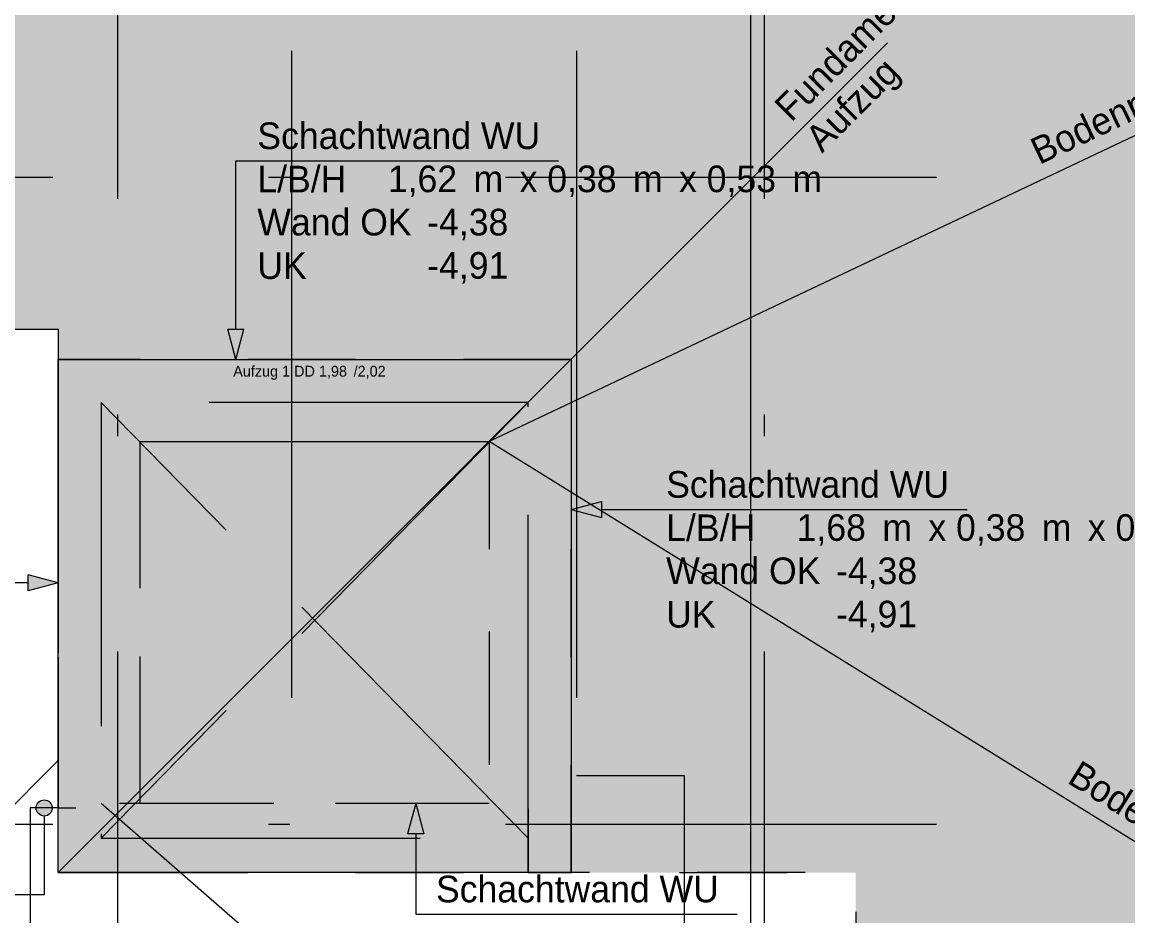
# Model space of a CAD drawing. Header units: metres. Extents: x -14 to 456, y -38 to 65.
# Drawn here: x 8.56 to 13.69, y -6.43 to -2.28 of the extents above; entities that cross this region are included whole.
import ezdxf

# ---------------------------------------------------------------- set-up
doc = ezdxf.new("R2010")
doc.units = ezdxf.units.M
doc.header["$MEASUREMENT"] = 0
for name, pattern in [('Achse', [0.004, 0.002, -0.001, 0, -0.001]), ('Schnittlinie', [0.006, 0.003, -0.0015, 0, -0.0015]), ('Strichlinie eng', [0.002, 0.0015, -0.0005]), ('Untersicht', [0.001, 0.0005, -0.0005])]:
    doc.linetypes.add(name, pattern=pattern)
for name, color, linetype in [('-2._Grundriss Schickerschacht PP_3_000 Achsraster', 7, 'Continuous'), ('-2._Grundriss Schickerschacht PP_3_120 Wand Innen tragend', 7, 'Continuous'), ('-2._Grundriss Schickerschacht PP_3_260 Fundament', 7, 'Continuous'), ('-2._Grundriss Schickerschacht PP_3_270 Deckendurchbruchsymbol', 7, 'Continuous'), ('-2._Grundriss Schickerschacht PP_3_851 Marker Schnitt', 7, 'Continuous'), ('-2._Grundriss Schickerschacht PP_3_Kataster Grundstücke_Grundstück_Eigentümer', 7, 'Continuous')]:
    doc.layers.add(name, color=color, linetype=linetype)
doc.styles.add('ERSTELLTER_STIL_6', font='')
doc.styles.get('ERSTELLTER_STIL_6').set_extended_font_data('Eurostile')

msp = doc.modelspace()

# ---------------------------------------------------------------- hatches: boundary and pattern name
at = {"layer": '-2._Grundriss Schickerschacht PP_3_260 Fundament', "linetype": 'Continuous', "lineweight": 0, "true_color": 0x060c00}
h = msp.add_hatch(color=98, dxfattribs=at)
h.paths.add_polyline_path([(0.6022, -0.6), (0.6319, -8.705), (5.625, -8.705), (5.625, -3.705), (8.725, -3.705), (8.725, -5.925), (8.925, -5.925), (8.925, -5.905), (9.105, -5.905), (9.105, -4.225), (10.725, -4.225), (10.725, -5.905), (10.905, -5.905), (10.905, -6.225), (12.425, -6.225), (12.425, -9.355), (15.32, -9.355), (15.32, -8.955), (18.3552, -8.955), (18.383, -0.6)])
h.paths.add_polyline_path([(1.4029, -0.8), (1.4029, -1.4), (0.8029, -1.4), (0.8029, -0.8)], flags=0)
h.paths.add_polyline_path([(17.5774, -2.893), (17.5774, -2.293), (18.1774, -2.293), (18.1774, -2.893)], flags=0)
at = {"layer": '-2._Grundriss Schickerschacht PP_3_260 Fundament', "linetype": 'Continuous', "lineweight": 0, "true_color": 0x0f1f00}
msp.add_hatch(color=88, dxfattribs=at).paths.add_polyline_path([(8.725, -3.845), (8.725, -6.225), (11.105, -6.225), (11.105, -3.845)])
at = {"layer": '-2._Grundriss Schickerschacht PP_3_Kataster Grundstücke_Grundstück_Eigentümer', "linetype": 'Continuous', "lineweight": 0, "true_color": 0x000000}
for points in [[(9.5489, -3.845), (9.5864, -3.705), (9.5114, -3.705)], [(11.105, -4.5408), (11.245, -4.5783), (11.245, -4.5033)], [(8.725, -4.8813), (8.585, -4.8438), (8.585, -4.9188)], [(8.6225, -5.925), (8.6254, -5.9394), (8.6335, -5.9515), (8.6456, -5.9596), (8.66, -5.9625), (8.6744, -5.9596), (8.6865, -5.9515), (8.6946, -5.9394), (8.6975, -5.925), (8.6946, -5.9106), (8.6865, -5.8985), (8.6744, -5.8904), (8.66, -5.8875), (8.6456, -5.8904), (8.6335, -5.8985), (8.6254, -5.9106)], [(10.3838, -5.905), (10.3463, -6.045), (10.4213, -6.045)]]:
    msp.add_hatch(color=18, dxfattribs=at).paths.add_polyline_path(points)

# ---------------------------------------------------------------- linework, layer by layer
at = {"layer": '-2._Grundriss Schickerschacht PP_3_000 Achsraster', "color": 5, "linetype": 'Achse', "lineweight": 0, "ltscale": 1000}
for p, q in [((9, 3), (9, -36)), ((12, 3), (12, -36)), ((-1.5, -3), (21, -3)), ((-1.5, -6), (21, -6))]:
    msp.add_line(p, q, dxfattribs=at)
at = {"layer": '-2._Grundriss Schickerschacht PP_3_120 Wand Innen tragend', "color": 8, "linetype": 'Untersicht', "lineweight": 13, "ltscale": 1000, "flags": 128}
for points in [[(8.725, -3.845), (8.725, -4.225)], [(11.105, -3.845), (8.725, -3.845)], [(11.105, -3.845), (11.105, -4.225)], [(8.725, -4.225), (8.725, -6.225)], [(9.105, -4.225), (10.725, -4.225)], [(9.105, -5.905), (9.105, -4.225)], [(10.725, -4.225), (10.725, -5.905)], [(11.105, -6.225), (11.105, -4.225)], [(10.725, -5.905), (9.105, -5.905)], [(8.725, -6.225), (9.105, -6.225)], [(9.105, -6.225), (10.725, -6.225)], [(11.105, -6.225), (10.725, -6.225)]]:
    msp.add_lwpolyline(points, dxfattribs=at)
at = {"layer": '-2._Grundriss Schickerschacht PP_3_260 Fundament', "color": 7, "linetype": 'Untersicht', "lineweight": 13, "ltscale": 1000, "true_color": 0xf4f4f4, "flags": 128}
for points in [[(0.6022, -0.6), (0.6319, -8.705), (5.625, -8.705), (5.625, -3.705), (8.725, -3.705), (8.725, -5.925), (8.925, -5.925), (8.925, -5.905), (9.105, -5.905), (9.105, -4.225), (10.725, -4.225), (10.725, -5.905), (10.905, -5.905), (10.905, -6.225), (12.425, -6.225), (12.425, -9.355), (15.32, -9.355), (15.32, -8.955), (18.3552, -8.955), (18.383, -0.6)], [(10.39, -8.955), (12.425, -8.955), (12.425, -6.225), (10.905, -6.225), (10.905, -5.905), (8.925, -5.905), (8.925, -5.925), (8.595, -5.925), (8.595, -7.555), (10.39, -7.555)]]:
    msp.add_lwpolyline(points, close=True, dxfattribs=at)
at = {"layer": '-2._Grundriss Schickerschacht PP_3_260 Fundament', "color": 8, "linetype": 'Untersicht', "lineweight": 13, "ltscale": 1000, "flags": 128}
for points in [[(5.225, -3.705), (8.725, -3.705)], [(8.725, -3.705), (8.725, -5.705)], [(5.225, -9.205), (8.725, -5.705)], [(8.725, -5.705), (5.225, -9.205)], [(8.725, -5.705), (8.725, -5.925)], [(8.595, -5.925), (8.595, -7.555)], [(8.725, -5.925), (8.595, -5.925)]]:
    msp.add_lwpolyline(points, dxfattribs=at)
at = {"layer": '-2._Grundriss Schickerschacht PP_3_260 Fundament', "color": 7, "linetype": 'Continuous', "lineweight": 13, "ltscale": 1000, "true_color": 0xf4f4f4, "flags": 128}
msp.add_lwpolyline([(8.725, -3.845), (11.105, -3.845), (11.105, -6.225), (8.725, -6.225)], close=True, dxfattribs=at)
at = {"layer": '-2._Grundriss Schickerschacht PP_3_270 Deckendurchbruchsymbol', "color": 7, "linetype": 'Strichlinie eng', "lineweight": 13, "ltscale": 1000}
for p, q in [((10.905, -4.045), (8.925, -6.065)), ((10.905, -6.065), (8.925, -4.045))]:
    msp.add_line(p, q, dxfattribs=at)
at = {"layer": '-2._Grundriss Schickerschacht PP_3_270 Deckendurchbruchsymbol', "color": 7, "linetype": 'Strichlinie eng', "lineweight": 13, "ltscale": 1000, "flags": 128}
msp.add_lwpolyline([(8.925, -4.045), (8.925, -6.065), (10.905, -6.065), (10.905, -4.045)], close=True, dxfattribs=at)
at = {"layer": '-2._Grundriss Schickerschacht PP_3_851 Marker Schnitt', "color": 7, "linetype": 'Schnittlinie', "lineweight": 13, "ltscale": 1000}
for p, q in [((9.8079, 3.6863), (9.8079, -11.7)), ((11.13, 3.6863), (11.13, -5.7741)), ((11.13, -5.7741), (11.63, -5.7741)), ((11.63, -5.7741), (11.63, -35.645))]:
    msp.add_line(p, q, dxfattribs=at)
at = {"layer": '-2._Grundriss Schickerschacht PP_3_Kataster Grundstücke_Grundstück_Eigentümer', "color": 76, "linetype": 'Continuous', "lineweight": 13, "ltscale": 1000, "true_color": 0x3f7f02}
msp.add_line((11.9384, -31.3281), (11.9384, 0), dxfattribs=at)
at = {"layer": '-2._Grundriss Schickerschacht PP_3_Kataster Grundstücke_Grundstück_Eigentümer', "color": 7, "linetype": 'Continuous', "lineweight": 13, "ltscale": 1000}
for p, q in [((18.383, -0.6), (10.725, -4.225)), ((12.5733, -2.3767), (8.725, -6.225)), ((9.5489, -3.705), (9.5489, -2.9236)), ((9.5489, -2.9236), (9.6489, -2.9236)), ((9.6489, -2.9236), (11.0457, -2.9236)), ((9.5114, -3.705), (9.5864, -3.705)), ((9.5489, -3.845), (9.5114, -3.705)), ((9.5489, -3.845), (9.5864, -3.705)), ((18.3552, -8.955), (10.725, -4.225)), ((11.105, -4.5408), (11.245, -4.5033)), ((11.245, -4.5033), (11.245, -4.5783)), ((11.105, -4.5408), (11.245, -4.5783)), ((11.245, -4.5408), (11.4418, -4.5408)), ((11.4418, -4.5408), (11.5457, -4.5408)), ((11.5457, -4.5408), (12.9425, -4.5408)), ((8.585, -4.9188), (8.585, -4.8438)), ((8.725, -4.8813), (8.585, -4.8438)), ((8.585, -4.8813), (7.4413, -4.8813)), ((8.725, -4.8813), (8.585, -4.9188)), ((12.425, -8.955), (8.925, -5.905)), ((10.3838, -5.905), (10.3463, -6.045)), ((10.3838, -5.905), (10.4213, -6.045)), ((8.66, -5.9625), (8.66, -6.3273)), ((10.4213, -6.045), (10.3463, -6.045)), ((10.3838, -6.045), (10.3838, -6.4173)), ((8.56, -6.3273), (6.503, -6.3273)), ((8.66, -6.3273), (8.56, -6.3273)), ((10.3838, -6.4173), (10.4777, -6.4173)), ((10.4777, -6.4173), (11.8745, -6.4173))]:
    msp.add_line(p, q, dxfattribs=at)
msp.add_circle((8.66, -5.925), 0.0375, dxfattribs=at)

# ---------------------------------------------------------------- texts
at = {"layer": '-2._Grundriss Schickerschacht PP_3_270 Deckendurchbruchsymbol', "color": 1, "linetype": 'Continuous', "lineweight": 0, "insert": (9.9029, -3.9395), "char_height": 0.05, "attachment_point": 8, "style": 'ERSTELLTER_STIL_6'}
msp.add_mtext('\\A1;{\\pqc;\\pt0;\\fEurostile|b0|i0|c0|p0;\\W1.000000;Aufzug 1 DD 1,98\\fEurostile|b0|i0|c0|p0;\\W1.000000;\\A1{\\H.66x;\\S^  ;}\\fEurostile|b0|i0|c0|p0;\\W1.000000; /2,02\\fEurostile|b0|i0|c0|p0;\\W1.000000;\\A1{\\H.66x;\\S^  ;}\\fEurostile|b0|i0|c0|p0;\\W1.000000;\\fEurostile|b0|i0|c0|p0;\\W1.000000;\\A1{\\H.66x;\\S^  ;}}', dxfattribs=at)
at = {"layer": '-2._Grundriss Schickerschacht PP_3_Kataster Grundstücke_Grundstück_Eigentümer', "color": 7, "linetype": 'Continuous', "lineweight": 13, "insert": (12.1667, -2.7888), "char_height": 0.125, "attachment_point": 4, "rotation": 45, "line_spacing_factor": 0.968614, "style": 'ERSTELLTER_STIL_6'}
msp.add_mtext('\\A1;{\\pql;\\fEurostile|b0|i0|c0|p0;\\W1.000000;\\fEurostile|b0|i0|c0|p0;\\W1.000000;\\fEurostile|b0|i0|c0|p0;\\W1.000000;Fundament\\fEurostile|b0|i0|c0|p0;\\W1.000000;\\A1{\\H.66x;\\S^  ;}\\fEurostile|b0|i0|c0|p0;\\W1.000000;\\fEurostile|b0|i0|c0|p0;\\W1.000000;\\P\\pql;\\fEurostile|b0|i0|c0|p0;\\W1.000000;\\fEurostile|b0|i0|c0|p0;\\W1.000000;\\fEurostile|b0|i0|c0|p0;\\W1.000000;Aufzug\\fEurostile|b0|i0|c0|p0;\\W1.000000;\\A1{\\H.66x;\\S^  ;}\\fEurostile|b0|i0|c0|p0;\\W1.000000;\\fEurostile|b0|i0|c0|p0;\\W1.000000;}', dxfattribs=at)
at = {"layer": '-2._Grundriss Schickerschacht PP_3_Kataster Grundstücke_Grundstück_Eigentümer', "color": 7, "linetype": 'Continuous', "lineweight": 13, "char_height": 0.125, "attachment_point": 4, "style": 'ERSTELLTER_STIL_6'}
for insert, rotation in [((13.3104, -3.0141), 25.331), ((13.3598, -5.8721), 328.2049)]:
    msp.add_mtext('\\A1;{\\pql;\\fEurostile|b0|i0|c0|p0;\\W1.000000;\\fEurostile|b0|i0|c0|p0;\\W1.000000;\\fEurostile|b0|i0|c0|p0;\\W1.000000;Bodenplatte\\fEurostile|b0|i0|c0|p0;\\W1.000000;\\A1{\\H.66x;\\S^  ;}\\fEurostile|b0|i0|c0|p0;\\W1.000000;\\fEurostile|b0|i0|c0|p0;\\W1.000000;\\P\\pql;\\fEurostile|b0|i0|c0|p0;\\W1.000000;\\fEurostile|b0|i0|c0|p0;\\W1.000000;\\fEurostile|b0|i0|c0|p0;\\W1.000000;\\fEurostile|b0|i0|c0|p0;\\W1.000000;\\A1{\\H.66x;\\S^  ;}\\fEurostile|b0|i0|c0|p0;\\W1.000000;\\fEurostile|b0|i0|c0|p0;\\W1.000000;}', dxfattribs=dict(at, insert=insert, rotation=rotation))
at = {"layer": '-2._Grundriss Schickerschacht PP_3_Kataster Grundstücke_Grundstück_Eigentümer', "color": 7, "linetype": 'Continuous', "lineweight": 13, "style": 'ERSTELLTER_STIL_6'}
for s, insert, char_height, attachment_point in [('\\A1;{\\pql;\\fEurostile|b0|i0|c0|p0;\\W1.000000;Schachtwand WU}', (9.6489, -2.8708), 0.1235, 7), ('\\A1;{\\pql;\\pt0,1;\\fEurostile|b0|i0|c0|p0;\\W1.000000;L/B/H }', (9.6489, -2.9467), 0.1235, 1), ('\\A1;{\\pql;\\pt0,1;\\fEurostile|b0|i0|c0|p0;\\W1.000000;1,62\\fEurostile|b0|i0|c0|p0;\\W1.000000;\\A1{\\H.66x;\\S^  ;}\\fEurostile|b0|i0|c0|p0;\\W1.000000; m\\fEurostile|b0|i0|c0|p0;\\W1.000000;\\A1{\\H.66x;\\S^  ;}\\fEurostile|b0|i0|c0|p0;\\W1.000000; x \\fEurostile|b0|i0|c0|p0;\\W1.000000;\\fEurostile|b0|i0|c0|p0;\\W1.000000;\\fEurostile|b0|i0|c0|p0;\\W1.000000;\\fEurostile|b0|i0|c0|p0;\\W1.000000;\\fEurostile|b0|i0|c0|p0;\\W1.000000;0,38\\fEurostile|b0|i0|c0|p0;\\W1.000000;\\A1{\\H.66x;\\S^  ;}\\fEurostile|b0|i0|c0|p0;\\W1.000000; m\\fEurostile|b0|i0|c0|p0;\\W1.000000;\\A1{\\H.66x;\\S^  ;}\\fEurostile|b0|i0|c0|p0;\\W1.000000; x \\fEurostile|b0|i0|c0|p0;\\W1.000000;\\fEurostile|b0|i0|c0|p0;\\W1.000000;\\fEurostile|b0|i0|c0|p0;\\W1.000000;\\fEurostile|b0|i0|c0|p0;\\W1.000000;\\fEurostile|b0|i0|c0|p0;\\W1.000000;0,53\\fEurostile|b0|i0|c0|p0;\\W1.000000;\\A1{\\H.66x;\\S^  ;}\\fEurostile|b0|i0|c0|p0;\\W1.000000; m\\fEurostile|b0|i0|c0|p0;\\W1.000000;\\A1{\\H.66x;\\S^  ;}\\fEurostile|b0|i0|c0|p0;\\W1.000000;\\fEurostile|b0|i0|c0|p0;\\W1.000000;\\fEurostile|b0|i0|c0|p0;\\W1.000000;\\fEurostile|b0|i0|c0|p0;\\W1.000000;\\fEurostile|b0|i0|c0|p0;\\W1.000000;\\fEurostile|b0|i0|c0|p0;\\W1.000000;\\fEurostile|b0|i0|c0|p0;\\W1.000000;\\A1{\\H.66x;\\S^  ;}\\fEurostile|b0|i0|c0|p0;\\W1.000000;\\fEurostile|b0|i0|c0|p0;\\W1.000000;\\A1{\\H.66x;\\S^  ;}\\fEurostile|b0|i0|c0|p0;\\W1.000000;\\fEurostile|b0|i0|c0|p0;\\W1.000000;\\fEurostile|b0|i0|c0|p0;\\W1.000000;\\fEurostile|b0|i0|c0|p0;\\W1.000000;\\fEurostile|b0|i0|c0|p0;\\W1.000000;\\fEurostile|b0|i0|c0|p0;\\W1.000000;\\fEurostile|b0|i0|c0|p0;\\W1.000000;\\A1{\\H.66x;\\S^  ;}\\fEurostile|b0|i0|c0|p0;\\W1.000000;\\fEurostile|b0|i0|c0|p0;\\W1.000000;\\A1{\\H.66x;\\S^  ;}\\fEurostile|b0|i0|c0|p0;\\W1.000000;\\fEurostile|b0|i0|c0|p0;\\W1.000000;\\fEurostile|b0|i0|c0|p0;\\W1.000000;\\fEurostile|b0|i0|c0|p0;\\W1.000000;\\fEurostile|b0|i0|c0|p0;\\W1.000000;\\fEurostile|b0|i0|c0|p0;\\W1.000000;\\fEurostile|b0|i0|c0|p0;\\W1.000000;\\A1{\\H.66x;\\S^  ;}\\fEurostile|b0|i0|c0|p0;\\W1.000000;}', (10.2544, -2.9455), 0.12349959, 1), ('\\A1;{\\pql;\\pt0,1;\\fEurostile|b0|i0|c0|p0;\\W1.000000;Wand OK }', (9.6489, -3.1462), 0.1235, 1), ('\\A1;{\\pql;\\pt0,1;\\fEurostile|b0|i0|c0|p0;\\W1.000000;-4,38\\fEurostile|b0|i0|c0|p0;\\W1.000000;\\A1{\\H.66x;\\S^  ;}\\fEurostile|b0|i0|c0|p0;\\W1.000000;\\fEurostile|b0|i0|c0|p0;\\W1.000000;\\A1{\\H.66x;\\S^  ;}\\fEurostile|b0|i0|c0|p0;\\W1.000000;\\fEurostile|b0|i0|c0|p0;\\W1.000000;\\fEurostile|b0|i0|c0|p0;\\W1.000000;\\fEurostile|b0|i0|c0|p0;\\W1.000000;\\fEurostile|b0|i0|c0|p0;\\W1.000000;\\fEurostile|b0|i0|c0|p0;\\W1.000000;\\fEurostile|b0|i0|c0|p0;\\W1.000000;\\A1{\\H.66x;\\S^  ;}\\fEurostile|b0|i0|c0|p0;\\W1.000000;\\fEurostile|b0|i0|c0|p0;\\W1.000000;\\A1{\\H.66x;\\S^  ;}\\fEurostile|b0|i0|c0|p0;\\W1.000000;\\fEurostile|b0|i0|c0|p0;\\W1.000000;\\fEurostile|b0|i0|c0|p0;\\W1.000000;\\fEurostile|b0|i0|c0|p0;\\W1.000000;\\fEurostile|b0|i0|c0|p0;\\W1.000000;\\fEurostile|b0|i0|c0|p0;\\W1.000000;\\fEurostile|b0|i0|c0|p0;\\W1.000000;\\A1{\\H.66x;\\S^  ;}\\fEurostile|b0|i0|c0|p0;\\W1.000000;\\fEurostile|b0|i0|c0|p0;\\W1.000000;\\A1{\\H.66x;\\S^  ;}\\fEurostile|b0|i0|c0|p0;\\W1.000000;\\fEurostile|b0|i0|c0|p0;\\W1.000000;\\fEurostile|b0|i0|c0|p0;\\W1.000000;\\fEurostile|b0|i0|c0|p0;\\W1.000000;\\fEurostile|b0|i0|c0|p0;\\W1.000000;\\fEurostile|b0|i0|c0|p0;\\W1.000000;\\fEurostile|b0|i0|c0|p0;\\W1.000000;\\A1{\\H.66x;\\S^  ;}\\fEurostile|b0|i0|c0|p0;\\W1.000000;\\fEurostile|b0|i0|c0|p0;\\W1.000000;\\fEurostile|b0|i0|c0|p0;\\W1.000000;\\fEurostile|b0|i0|c0|p0;\\W1.000000;\\fEurostile|b0|i0|c0|p0;\\W1.000000;\\fEurostile|b0|i0|c0|p0;\\W1.000000;\\fEurostile|b0|i0|c0|p0;\\W1.000000;\\fEurostile|b0|i0|c0|p0;\\W1.000000;\\fEurostile|b0|i0|c0|p0;\\W1.000000;\\fEurostile|b0|i0|c0|p0;\\W1.000000;\\fEurostile|b0|i0|c0|p0;\\W1.000000;\\fEurostile|b0|i0|c0|p0;\\W1.000000;\\fEurostile|b0|i0|c0|p0;\\W1.000000;\\fEurostile|b0|i0|c0|p0;\\W1.000000;\\fEurostile|b0|i0|c0|p0;\\W1.000000;\\fEurostile|b0|i0|c0|p0;\\W1.000000;\\fEurostile|b0|i0|c0|p0;\\W1.000000;\\fEurostile|b0|i0|c0|p0;\\W1.000000;\\fEurostile|b0|i0|c0|p0;\\W1.000000;}', (10.437, -3.1462), 0.12349959, 1), ('\\A1;{\\pql;\\pt0,1;\\fEurostile|b0|i0|c0|p0;\\W1.000000;UK}', (9.6489, -3.3481), 0.1235, 1), ('\\A1;{\\pql;\\pt0,1;\\fEurostile|b0|i0|c0|p0;\\W1.000000;-4,91\\fEurostile|b0|i0|c0|p0;\\W1.000000;\\A1{\\H.66x;\\S^  ;}\\fEurostile|b0|i0|c0|p0;\\W1.000000;\\fEurostile|b0|i0|c0|p0;\\W1.000000;\\A1{\\H.66x;\\S^  ;}\\fEurostile|b0|i0|c0|p0;\\W1.000000;\\fEurostile|b0|i0|c0|p0;\\W1.000000;\\fEurostile|b0|i0|c0|p0;\\W1.000000;\\fEurostile|b0|i0|c0|p0;\\W1.000000;\\fEurostile|b0|i0|c0|p0;\\W1.000000;\\fEurostile|b0|i0|c0|p0;\\W1.000000;\\fEurostile|b0|i0|c0|p0;\\W1.000000;\\A1{\\H.66x;\\S^  ;}\\fEurostile|b0|i0|c0|p0;\\W1.000000;\\fEurostile|b0|i0|c0|p0;\\W1.000000;\\A1{\\H.66x;\\S^  ;}\\fEurostile|b0|i0|c0|p0;\\W1.000000;\\fEurostile|b0|i0|c0|p0;\\W1.000000;\\fEurostile|b0|i0|c0|p0;\\W1.000000;\\fEurostile|b0|i0|c0|p0;\\W1.000000;\\fEurostile|b0|i0|c0|p0;\\W1.000000;\\fEurostile|b0|i0|c0|p0;\\W1.000000;\\fEurostile|b0|i0|c0|p0;\\W1.000000;\\A1{\\H.66x;\\S^  ;}\\fEurostile|b0|i0|c0|p0;\\W1.000000;\\fEurostile|b0|i0|c0|p0;\\W1.000000;\\A1{\\H.66x;\\S^  ;}\\fEurostile|b0|i0|c0|p0;\\W1.000000;\\fEurostile|b0|i0|c0|p0;\\W1.000000;\\fEurostile|b0|i0|c0|p0;\\W1.000000;\\fEurostile|b0|i0|c0|p0;\\W1.000000;\\fEurostile|b0|i0|c0|p0;\\W1.000000;\\fEurostile|b0|i0|c0|p0;\\W1.000000;\\fEurostile|b0|i0|c0|p0;\\W1.000000;\\A1{\\H.66x;\\S^  ;}\\fEurostile|b0|i0|c0|p0;\\W1.000000;\\fEurostile|b0|i0|c0|p0;\\W1.000000;\\fEurostile|b0|i0|c0|p0;\\W1.000000;\\fEurostile|b0|i0|c0|p0;\\W1.000000;\\fEurostile|b0|i0|c0|p0;\\W1.000000;\\fEurostile|b0|i0|c0|p0;\\W1.000000;\\fEurostile|b0|i0|c0|p0;\\W1.000000;\\fEurostile|b0|i0|c0|p0;\\W1.000000;\\fEurostile|b0|i0|c0|p0;\\W1.000000;\\fEurostile|b0|i0|c0|p0;\\W1.000000;\\fEurostile|b0|i0|c0|p0;\\W1.000000;\\fEurostile|b0|i0|c0|p0;\\W1.000000;\\fEurostile|b0|i0|c0|p0;\\W1.000000;\\fEurostile|b0|i0|c0|p0;\\W1.000000;\\fEurostile|b0|i0|c0|p0;\\W1.000000;\\fEurostile|b0|i0|c0|p0;\\W1.000000;\\fEurostile|b0|i0|c0|p0;\\W1.000000;\\fEurostile|b0|i0|c0|p0;\\W1.000000;\\fEurostile|b0|i0|c0|p0;\\W1.000000;}', (10.437, -3.3469), 0.12349959, 1), ('\\A1;{\\pql;\\fEurostile|b0|i0|c0|p0;\\W1.000000;Schachtwand WU}', (11.5457, -4.488), 0.1235, 7), ('\\A1;{\\pql;\\pt0,1;\\fEurostile|b0|i0|c0|p0;\\W1.000000;L/B/H }', (11.5457, -4.5639), 0.1235, 1), ('\\A1;{\\pql;\\pt0,1;\\fEurostile|b0|i0|c0|p0;\\W1.000000;1,68\\fEurostile|b0|i0|c0|p0;\\W1.000000;\\A1{\\H.66x;\\S^  ;}\\fEurostile|b0|i0|c0|p0;\\W1.000000; m\\fEurostile|b0|i0|c0|p0;\\W1.000000;\\A1{\\H.66x;\\S^  ;}\\fEurostile|b0|i0|c0|p0;\\W1.000000; x \\fEurostile|b0|i0|c0|p0;\\W1.000000;\\fEurostile|b0|i0|c0|p0;\\W1.000000;\\fEurostile|b0|i0|c0|p0;\\W1.000000;\\fEurostile|b0|i0|c0|p0;\\W1.000000;\\fEurostile|b0|i0|c0|p0;\\W1.000000;0,38\\fEurostile|b0|i0|c0|p0;\\W1.000000;\\A1{\\H.66x;\\S^  ;}\\fEurostile|b0|i0|c0|p0;\\W1.000000; m\\fEurostile|b0|i0|c0|p0;\\W1.000000;\\A1{\\H.66x;\\S^  ;}\\fEurostile|b0|i0|c0|p0;\\W1.000000; x \\fEurostile|b0|i0|c0|p0;\\W1.000000;\\fEurostile|b0|i0|c0|p0;\\W1.000000;\\fEurostile|b0|i0|c0|p0;\\W1.000000;\\fEurostile|b0|i0|c0|p0;\\W1.000000;\\fEurostile|b0|i0|c0|p0;\\W1.000000;0,53\\fEurostile|b0|i0|c0|p0;\\W1.000000;\\A1{\\H.66x;\\S^  ;}\\fEurostile|b0|i0|c0|p0;\\W1.000000; m\\fEurostile|b0|i0|c0|p0;\\W1.000000;\\A1{\\H.66x;\\S^  ;}\\fEurostile|b0|i0|c0|p0;\\W1.000000;\\fEurostile|b0|i0|c0|p0;\\W1.000000;\\fEurostile|b0|i0|c0|p0;\\W1.000000;\\fEurostile|b0|i0|c0|p0;\\W1.000000;\\fEurostile|b0|i0|c0|p0;\\W1.000000;\\fEurostile|b0|i0|c0|p0;\\W1.000000;\\fEurostile|b0|i0|c0|p0;\\W1.000000;\\A1{\\H.66x;\\S^  ;}\\fEurostile|b0|i0|c0|p0;\\W1.000000;\\fEurostile|b0|i0|c0|p0;\\W1.000000;\\A1{\\H.66x;\\S^  ;}\\fEurostile|b0|i0|c0|p0;\\W1.000000;\\fEurostile|b0|i0|c0|p0;\\W1.000000;\\fEurostile|b0|i0|c0|p0;\\W1.000000;\\fEurostile|b0|i0|c0|p0;\\W1.000000;\\fEurostile|b0|i0|c0|p0;\\W1.000000;\\fEurostile|b0|i0|c0|p0;\\W1.000000;\\fEurostile|b0|i0|c0|p0;\\W1.000000;\\A1{\\H.66x;\\S^  ;}\\fEurostile|b0|i0|c0|p0;\\W1.000000;\\fEurostile|b0|i0|c0|p0;\\W1.000000;\\A1{\\H.66x;\\S^  ;}\\fEurostile|b0|i0|c0|p0;\\W1.000000;\\fEurostile|b0|i0|c0|p0;\\W1.000000;\\fEurostile|b0|i0|c0|p0;\\W1.000000;\\fEurostile|b0|i0|c0|p0;\\W1.000000;\\fEurostile|b0|i0|c0|p0;\\W1.000000;\\fEurostile|b0|i0|c0|p0;\\W1.000000;\\fEurostile|b0|i0|c0|p0;\\W1.000000;\\A1{\\H.66x;\\S^  ;}\\fEurostile|b0|i0|c0|p0;\\W1.000000;}', (12.1511, -4.5627), 0.12349959, 1), ('\\A1;{\\pql;\\pt0,1;\\fEurostile|b0|i0|c0|p0;\\W1.000000;Wand OK }', (11.5457, -4.7634), 0.1235, 1), ('\\A1;{\\pql;\\pt0,1;\\fEurostile|b0|i0|c0|p0;\\W1.000000;-4,38\\fEurostile|b0|i0|c0|p0;\\W1.000000;\\A1{\\H.66x;\\S^  ;}\\fEurostile|b0|i0|c0|p0;\\W1.000000;\\fEurostile|b0|i0|c0|p0;\\W1.000000;\\A1{\\H.66x;\\S^  ;}\\fEurostile|b0|i0|c0|p0;\\W1.000000;\\fEurostile|b0|i0|c0|p0;\\W1.000000;\\fEurostile|b0|i0|c0|p0;\\W1.000000;\\fEurostile|b0|i0|c0|p0;\\W1.000000;\\fEurostile|b0|i0|c0|p0;\\W1.000000;\\fEurostile|b0|i0|c0|p0;\\W1.000000;\\fEurostile|b0|i0|c0|p0;\\W1.000000;\\A1{\\H.66x;\\S^  ;}\\fEurostile|b0|i0|c0|p0;\\W1.000000;\\fEurostile|b0|i0|c0|p0;\\W1.000000;\\A1{\\H.66x;\\S^  ;}\\fEurostile|b0|i0|c0|p0;\\W1.000000;\\fEurostile|b0|i0|c0|p0;\\W1.000000;\\fEurostile|b0|i0|c0|p0;\\W1.000000;\\fEurostile|b0|i0|c0|p0;\\W1.000000;\\fEurostile|b0|i0|c0|p0;\\W1.000000;\\fEurostile|b0|i0|c0|p0;\\W1.000000;\\fEurostile|b0|i0|c0|p0;\\W1.000000;\\A1{\\H.66x;\\S^  ;}\\fEurostile|b0|i0|c0|p0;\\W1.000000;\\fEurostile|b0|i0|c0|p0;\\W1.000000;\\A1{\\H.66x;\\S^  ;}\\fEurostile|b0|i0|c0|p0;\\W1.000000;\\fEurostile|b0|i0|c0|p0;\\W1.000000;\\fEurostile|b0|i0|c0|p0;\\W1.000000;\\fEurostile|b0|i0|c0|p0;\\W1.000000;\\fEurostile|b0|i0|c0|p0;\\W1.000000;\\fEurostile|b0|i0|c0|p0;\\W1.000000;\\fEurostile|b0|i0|c0|p0;\\W1.000000;\\A1{\\H.66x;\\S^  ;}\\fEurostile|b0|i0|c0|p0;\\W1.000000;\\fEurostile|b0|i0|c0|p0;\\W1.000000;\\fEurostile|b0|i0|c0|p0;\\W1.000000;\\fEurostile|b0|i0|c0|p0;\\W1.000000;\\fEurostile|b0|i0|c0|p0;\\W1.000000;\\fEurostile|b0|i0|c0|p0;\\W1.000000;\\fEurostile|b0|i0|c0|p0;\\W1.000000;\\fEurostile|b0|i0|c0|p0;\\W1.000000;\\fEurostile|b0|i0|c0|p0;\\W1.000000;\\fEurostile|b0|i0|c0|p0;\\W1.000000;\\fEurostile|b0|i0|c0|p0;\\W1.000000;\\fEurostile|b0|i0|c0|p0;\\W1.000000;\\fEurostile|b0|i0|c0|p0;\\W1.000000;\\fEurostile|b0|i0|c0|p0;\\W1.000000;\\fEurostile|b0|i0|c0|p0;\\W1.000000;\\fEurostile|b0|i0|c0|p0;\\W1.000000;\\fEurostile|b0|i0|c0|p0;\\W1.000000;\\fEurostile|b0|i0|c0|p0;\\W1.000000;\\fEurostile|b0|i0|c0|p0;\\W1.000000;}', (12.3337, -4.7634), 0.12349959, 1), ('\\A1;{\\pql;\\pt0,1;\\fEurostile|b0|i0|c0|p0;\\W1.000000;UK}', (11.5457, -4.9653), 0.1235, 1), ('\\A1;{\\pql;\\pt0,1;\\fEurostile|b0|i0|c0|p0;\\W1.000000;-4,91\\fEurostile|b0|i0|c0|p0;\\W1.000000;\\A1{\\H.66x;\\S^  ;}\\fEurostile|b0|i0|c0|p0;\\W1.000000;\\fEurostile|b0|i0|c0|p0;\\W1.000000;\\A1{\\H.66x;\\S^  ;}\\fEurostile|b0|i0|c0|p0;\\W1.000000;\\fEurostile|b0|i0|c0|p0;\\W1.000000;\\fEurostile|b0|i0|c0|p0;\\W1.000000;\\fEurostile|b0|i0|c0|p0;\\W1.000000;\\fEurostile|b0|i0|c0|p0;\\W1.000000;\\fEurostile|b0|i0|c0|p0;\\W1.000000;\\fEurostile|b0|i0|c0|p0;\\W1.000000;\\A1{\\H.66x;\\S^  ;}\\fEurostile|b0|i0|c0|p0;\\W1.000000;\\fEurostile|b0|i0|c0|p0;\\W1.000000;\\A1{\\H.66x;\\S^  ;}\\fEurostile|b0|i0|c0|p0;\\W1.000000;\\fEurostile|b0|i0|c0|p0;\\W1.000000;\\fEurostile|b0|i0|c0|p0;\\W1.000000;\\fEurostile|b0|i0|c0|p0;\\W1.000000;\\fEurostile|b0|i0|c0|p0;\\W1.000000;\\fEurostile|b0|i0|c0|p0;\\W1.000000;\\fEurostile|b0|i0|c0|p0;\\W1.000000;\\A1{\\H.66x;\\S^  ;}\\fEurostile|b0|i0|c0|p0;\\W1.000000;\\fEurostile|b0|i0|c0|p0;\\W1.000000;\\A1{\\H.66x;\\S^  ;}\\fEurostile|b0|i0|c0|p0;\\W1.000000;\\fEurostile|b0|i0|c0|p0;\\W1.000000;\\fEurostile|b0|i0|c0|p0;\\W1.000000;\\fEurostile|b0|i0|c0|p0;\\W1.000000;\\fEurostile|b0|i0|c0|p0;\\W1.000000;\\fEurostile|b0|i0|c0|p0;\\W1.000000;\\fEurostile|b0|i0|c0|p0;\\W1.000000;\\A1{\\H.66x;\\S^  ;}\\fEurostile|b0|i0|c0|p0;\\W1.000000;\\fEurostile|b0|i0|c0|p0;\\W1.000000;\\fEurostile|b0|i0|c0|p0;\\W1.000000;\\fEurostile|b0|i0|c0|p0;\\W1.000000;\\fEurostile|b0|i0|c0|p0;\\W1.000000;\\fEurostile|b0|i0|c0|p0;\\W1.000000;\\fEurostile|b0|i0|c0|p0;\\W1.000000;\\fEurostile|b0|i0|c0|p0;\\W1.000000;\\fEurostile|b0|i0|c0|p0;\\W1.000000;\\fEurostile|b0|i0|c0|p0;\\W1.000000;\\fEurostile|b0|i0|c0|p0;\\W1.000000;\\fEurostile|b0|i0|c0|p0;\\W1.000000;\\fEurostile|b0|i0|c0|p0;\\W1.000000;\\fEurostile|b0|i0|c0|p0;\\W1.000000;\\fEurostile|b0|i0|c0|p0;\\W1.000000;\\fEurostile|b0|i0|c0|p0;\\W1.000000;\\fEurostile|b0|i0|c0|p0;\\W1.000000;\\fEurostile|b0|i0|c0|p0;\\W1.000000;\\fEurostile|b0|i0|c0|p0;\\W1.000000;}', (12.3337, -4.9641), 0.12349959, 1), ('\\A1;{\\pql;\\fEurostile|b0|i0|c0|p0;\\W1.000000;Schachtwand WU}', (10.4777, -6.3646), 0.1235, 7)]:
    msp.add_mtext(s, dxfattribs=dict(at, insert=insert, char_height=char_height, attachment_point=attachment_point))

doc.saveas('drawing.dxf')
